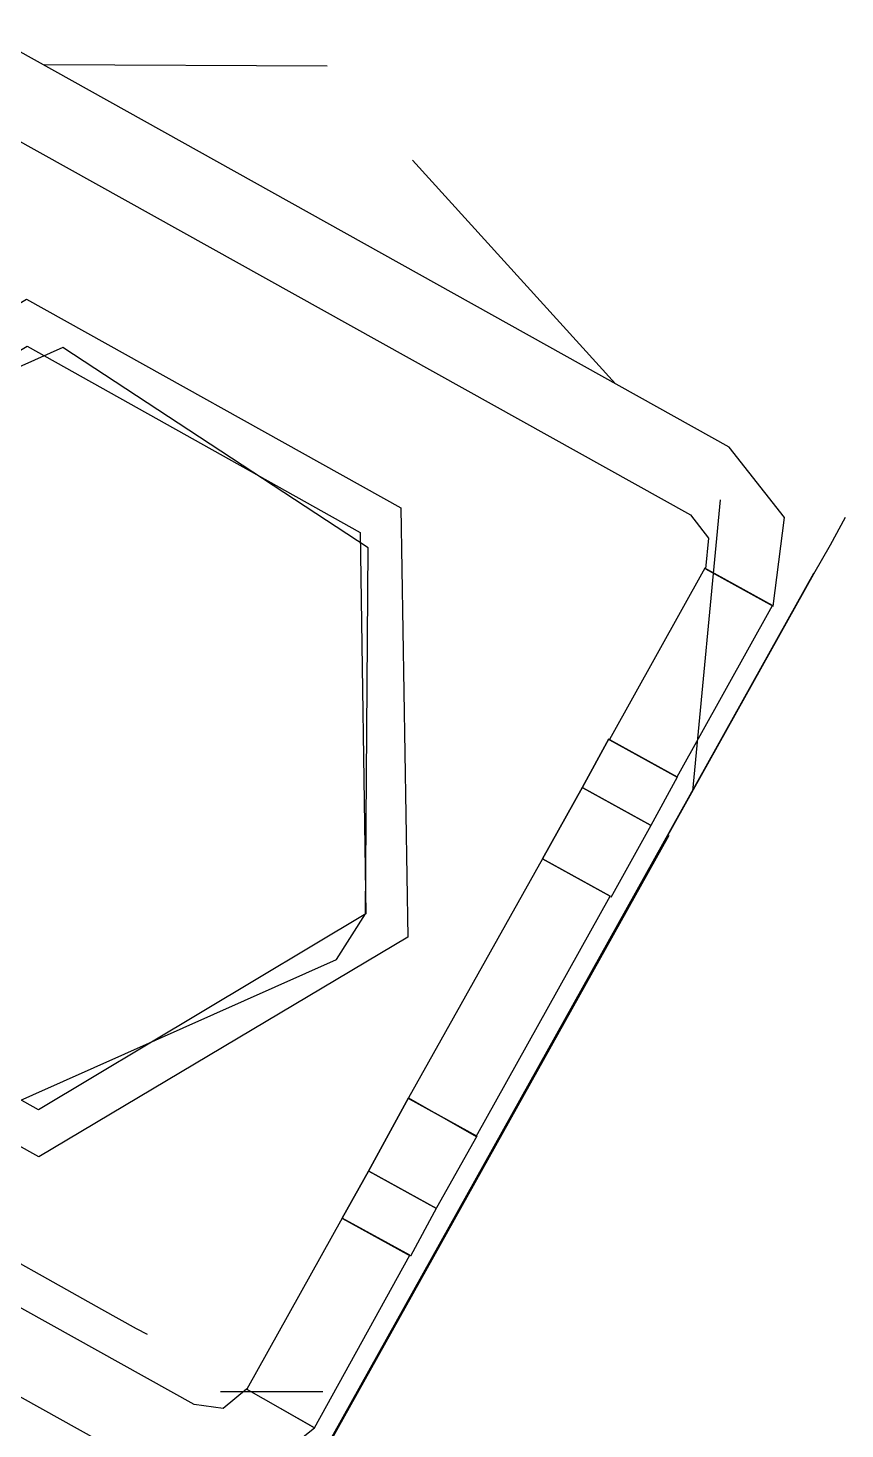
# Model space of a CAD drawing. Header units: metres. Extents: x 2.3 to 42.8, y 0.9 to 31.9.
# Drawn here: x 23.5959 to 23.60411, y 14.59616 to 14.61025 of the extents above; entities that cross this region are included whole.
import ezdxf

# ---------------------------------------------------------------- set-up
doc = ezdxf.new("R2010")
doc.units = ezdxf.units.M
doc.layers.add('PARETI_STRUTTURE', color=7, linetype='Continuous')

msp = doc.modelspace()

# ---------------------------------------------------------------- linework, layer by layer
at = {"layer": 'PARETI_STRUTTURE'}
for points in [[(23.594681, 14.610644), (23.593778, 14.610755), (23.59307, 14.610185), (23.593765, 14.609797), (23.594001, 14.609991), (23.594306, 14.609949), (23.602556, 14.605352), (23.602737, 14.605116), (23.602709, 14.60481), (23.60339, 14.604435), (23.603501, 14.605324), (23.602945, 14.606033)], [(23.599716, 14.601103), (23.596008, 14.598895), (23.592244, 14.600992), (23.592175, 14.605312), (23.595883, 14.60752), (23.599647, 14.605423)], [(23.592596, 14.605076), (23.592568, 14.601395), (23.595638, 14.599381), (23.598999, 14.600881), (23.599291, 14.60134), (23.599318, 14.60502), (23.596249, 14.607034), (23.592888, 14.605534)], [(23.599294, 14.60134), (23.596002, 14.599368), (23.592655, 14.601243), (23.592599, 14.605076), (23.595891, 14.607048), (23.599238, 14.605173)], [(23.603799, 14.604766), (23.590924, 14.581683)], [(23.602702, 14.604815), (23.601743, 14.603093), (23.602424, 14.602718), (23.603382, 14.60444)], [(23.601737, 14.603099), (23.601473, 14.602613), (23.60107, 14.601891), (23.601473, 14.602613)], [(23.601737, 14.603099), (23.601473, 14.602613), (23.60107, 14.601891), (23.601473, 14.602613)], [(23.601744, 14.603088), (23.602424, 14.602713)], [(23.601744, 14.603088), (23.602424, 14.602713)], [(23.601474, 14.602606), (23.602155, 14.602231)], [(23.601474, 14.602606), (23.602155, 14.602231)], [(23.602341, 14.602127), (23.590924, 14.581683), (23.60198, 14.601502), (23.590924, 14.581683)], [(23.602341, 14.602127), (23.590924, 14.581683), (23.60198, 14.601502), (23.590924, 14.581683)], [(23.588471, 14.601933), (23.58836, 14.60103), (23.58893, 14.600322), (23.59718, 14.595724), (23.598082, 14.595613), (23.598777, 14.596169), (23.598096, 14.596558), (23.59786, 14.596363), (23.597569, 14.596405), (23.589319, 14.601002), (23.589124, 14.601238), (23.589166, 14.601544)], [(23.60107, 14.601891), (23.599723, 14.599488), (23.600403, 14.599099), (23.601751, 14.601516)], [(23.599723, 14.599488), (23.59932, 14.598752), (23.599056, 14.59828), (23.598098, 14.596558), (23.598778, 14.596169), (23.599737, 14.597905), (23.599056, 14.59828), (23.59932, 14.598752)], [(23.599723, 14.599488), (23.59932, 14.598752), (23.599056, 14.59828), (23.59932, 14.598752)], [(23.599728, 14.599479), (23.600409, 14.599104)], [(23.599728, 14.599479), (23.600409, 14.599104)], [(23.599324, 14.598752), (23.600005, 14.598377)], [(23.599324, 14.598752), (23.600005, 14.598377)], [(23.599058, 14.598274), (23.599738, 14.597899)], [(23.599058, 14.598274), (23.599738, 14.597899)]]:
    msp.add_lwpolyline(points, close=True, dxfattribs=at)
for points in [[(23.598906, 14.609863), (23.596059, 14.609877)], [(23.601803, 14.606669), (23.599762, 14.608919)], [(23.60258, 14.602573), (23.602858, 14.605504)], [(23.510145, 14.436924), (23.510214, 14.437022), (23.510298, 14.437188), (23.510423, 14.437397), (23.510562, 14.437647), (23.5107, 14.43791), (23.510853, 14.438188), (23.510992, 14.438424), (23.511117, 14.438647), (23.5112, 14.438813), (23.511256, 14.43891), (23.511284, 14.438952), (23.511298, 14.438966), (23.511339, 14.439035), (23.511395, 14.439147), (23.511478, 14.439285), (23.511562, 14.439452), (23.511673, 14.439633), (23.603798, 14.604758), (23.603964, 14.605049), (23.604117, 14.605327)], [(23.590924, 14.581683), (23.603799, 14.604766)], [(23.590924, 14.581683), (23.603799, 14.604766)], [(23.60107, 14.601891), (23.601473, 14.602613), (23.601737, 14.603099)], [(23.60107, 14.601891), (23.601473, 14.602613), (23.601737, 14.603099)], [(23.60107, 14.601891), (23.601473, 14.602613), (23.601737, 14.603099)], [(23.60107, 14.601891), (23.601473, 14.602613), (23.601737, 14.603099)], [(23.60107, 14.601891), (23.601473, 14.602613), (23.601737, 14.603099)], [(23.60107, 14.601891), (23.601473, 14.602613), (23.601737, 14.603099)], [(23.60107, 14.601891), (23.601473, 14.602613), (23.601737, 14.603099)], [(23.60107, 14.601891), (23.601473, 14.602613), (23.601737, 14.603099)], [(23.60107, 14.601891), (23.601473, 14.602613), (23.601737, 14.603099)], [(23.60107, 14.601891), (23.601473, 14.602613), (23.601737, 14.603099)], [(23.60107, 14.601891), (23.601473, 14.602613), (23.601737, 14.603099)], [(23.60107, 14.601891), (23.601473, 14.602613), (23.601737, 14.603099)], [(23.60107, 14.601891), (23.601473, 14.602613), (23.601737, 14.603099)], [(23.60107, 14.601891), (23.601473, 14.602613), (23.601737, 14.603099)], [(23.60107, 14.601891), (23.601473, 14.602613), (23.601737, 14.603099)], [(23.60107, 14.601891), (23.601473, 14.602613), (23.601737, 14.603099)], [(23.60107, 14.601891), (23.601473, 14.602613), (23.601737, 14.603099)], [(23.60107, 14.601891), (23.601473, 14.602613), (23.601737, 14.603099)], [(23.60107, 14.601891), (23.601473, 14.602613), (23.601737, 14.603099)], [(23.60107, 14.601891), (23.601473, 14.602613), (23.601737, 14.603099)], [(23.60107, 14.601891), (23.601473, 14.602613), (23.601737, 14.603099)], [(23.60107, 14.601891), (23.601473, 14.602613), (23.601737, 14.603099)], [(23.60107, 14.601891), (23.601473, 14.602613), (23.601737, 14.603099)], [(23.60107, 14.601891), (23.601473, 14.602613), (23.601737, 14.603099)], [(23.60107, 14.601891), (23.601473, 14.602613), (23.601737, 14.603099)], [(23.60107, 14.601891), (23.601473, 14.602613), (23.601737, 14.603099)], [(23.60107, 14.601891), (23.601473, 14.602613), (23.601737, 14.603099)], [(23.60107, 14.601891), (23.601473, 14.602613), (23.601737, 14.603099)], [(23.60107, 14.601891), (23.601473, 14.602613), (23.601737, 14.603099)], [(23.60107, 14.601891), (23.601473, 14.602613), (23.601737, 14.603099)], [(23.60107, 14.601891), (23.601473, 14.602613), (23.601737, 14.603099)], [(23.60107, 14.601891), (23.601473, 14.602613), (23.601737, 14.603099)], [(23.60107, 14.601891), (23.601473, 14.602613), (23.601737, 14.603099)], [(23.60107, 14.601891), (23.601473, 14.602613), (23.601737, 14.603099)], [(23.60107, 14.601891), (23.601473, 14.602613), (23.601737, 14.603099)], [(23.60107, 14.601891), (23.601473, 14.602613), (23.601737, 14.603099)], [(23.60107, 14.601891), (23.601473, 14.602613), (23.601737, 14.603099)], [(23.60107, 14.601891), (23.601473, 14.602613), (23.601737, 14.603099)], [(23.60107, 14.601891), (23.601473, 14.602613), (23.601737, 14.603099)], [(23.60107, 14.601891), (23.601473, 14.602613), (23.601737, 14.603099)], [(23.60107, 14.601891), (23.601473, 14.602613), (23.601737, 14.603099)], [(23.60107, 14.601891), (23.601473, 14.602613), (23.601737, 14.603099)], [(23.60107, 14.601891), (23.601473, 14.602613), (23.601737, 14.603099)], [(23.60107, 14.601891), (23.601473, 14.602613), (23.601737, 14.603099)], [(23.60107, 14.601891), (23.601473, 14.602613), (23.601737, 14.603099)], [(23.60107, 14.601891), (23.601473, 14.602613), (23.601737, 14.603099)], [(23.60107, 14.601891), (23.601473, 14.602613), (23.601737, 14.603099)], [(23.60107, 14.601891), (23.601473, 14.602613), (23.601737, 14.603099)], [(23.60107, 14.601891), (23.601473, 14.602613), (23.601737, 14.603099)], [(23.60107, 14.601891), (23.601473, 14.602613), (23.601737, 14.603099)], [(23.602424, 14.602713), (23.601744, 14.603088)], [(23.602424, 14.602713), (23.601744, 14.603088)], [(23.602424, 14.602713), (23.601744, 14.603088)], [(23.602424, 14.602713), (23.601744, 14.603088)], [(23.602424, 14.602713), (23.601744, 14.603088)], [(23.602424, 14.602713), (23.601744, 14.603088)], [(23.602424, 14.602713), (23.601744, 14.603088)], [(23.602424, 14.602713), (23.601744, 14.603088)], [(23.602424, 14.602713), (23.601744, 14.603088)], [(23.602424, 14.602713), (23.601744, 14.603088)], [(23.602424, 14.602713), (23.601744, 14.603088)], [(23.602424, 14.602713), (23.601744, 14.603088)], [(23.602424, 14.602713), (23.601744, 14.603088)], [(23.602424, 14.602713), (23.601744, 14.603088)], [(23.602424, 14.602713), (23.601744, 14.603088)], [(23.602424, 14.602713), (23.601744, 14.603088)], [(23.602424, 14.602713), (23.601744, 14.603088)], [(23.602424, 14.602713), (23.601744, 14.603088)], [(23.602424, 14.602713), (23.601744, 14.603088)], [(23.602424, 14.602713), (23.601744, 14.603088)], [(23.602424, 14.602713), (23.601744, 14.603088)], [(23.602424, 14.602713), (23.601744, 14.603088)], [(23.602424, 14.602713), (23.601744, 14.603088)], [(23.602424, 14.602713), (23.601744, 14.603088)], [(23.602424, 14.602713), (23.601744, 14.603088)], [(23.602424, 14.602713), (23.601744, 14.603088)], [(23.602424, 14.602713), (23.601744, 14.603088)], [(23.602424, 14.602713), (23.601744, 14.603088)], [(23.602424, 14.602713), (23.601744, 14.603088)], [(23.602424, 14.602713), (23.601744, 14.603088)], [(23.602424, 14.602713), (23.601744, 14.603088)], [(23.602424, 14.602713), (23.601744, 14.603088)], [(23.602424, 14.602713), (23.601744, 14.603088)], [(23.602424, 14.602713), (23.601744, 14.603088)], [(23.602424, 14.602713), (23.601744, 14.603088)], [(23.602424, 14.602713), (23.601744, 14.603088)], [(23.602424, 14.602713), (23.601744, 14.603088)], [(23.602424, 14.602713), (23.601744, 14.603088)], [(23.602424, 14.602713), (23.601744, 14.603088)], [(23.602424, 14.602713), (23.601744, 14.603088)], [(23.602424, 14.602713), (23.601744, 14.603088)], [(23.602424, 14.602713), (23.601744, 14.603088)], [(23.602424, 14.602713), (23.601744, 14.603088)], [(23.602424, 14.602713), (23.601744, 14.603088)], [(23.602424, 14.602713), (23.601744, 14.603088)], [(23.602424, 14.602713), (23.601744, 14.603088)], [(23.602424, 14.602713), (23.601744, 14.603088)], [(23.602424, 14.602713), (23.601744, 14.603088)], [(23.602424, 14.602713), (23.601744, 14.603088)], [(23.602424, 14.602713), (23.601744, 14.603088)], [(23.602424, 14.602713), (23.60216, 14.602227), (23.601758, 14.601505)], [(23.602424, 14.602713), (23.60216, 14.602227), (23.601758, 14.601505)], [(23.602424, 14.602713), (23.60216, 14.602227), (23.601758, 14.601505)], [(23.602424, 14.602713), (23.60216, 14.602227), (23.601758, 14.601505)], [(23.602424, 14.602713), (23.60216, 14.602227), (23.601758, 14.601505)], [(23.602424, 14.602713), (23.60216, 14.602227), (23.601758, 14.601505)], [(23.602424, 14.602713), (23.60216, 14.602227), (23.601758, 14.601505)], [(23.602424, 14.602713), (23.60216, 14.602227), (23.601758, 14.601505)], [(23.602424, 14.602713), (23.60216, 14.602227), (23.601758, 14.601505)], [(23.602424, 14.602713), (23.60216, 14.602227), (23.601758, 14.601505)], [(23.602424, 14.602713), (23.60216, 14.602227), (23.601758, 14.601505)], [(23.602424, 14.602713), (23.60216, 14.602227), (23.601758, 14.601505)], [(23.602424, 14.602713), (23.60216, 14.602227), (23.601758, 14.601505)], [(23.602424, 14.602713), (23.60216, 14.602227), (23.601758, 14.601505)], [(23.602424, 14.602713), (23.60216, 14.602227), (23.601758, 14.601505)], [(23.602424, 14.602713), (23.60216, 14.602227), (23.601758, 14.601505)], [(23.602424, 14.602713), (23.60216, 14.602227), (23.601758, 14.601505)], [(23.602424, 14.602713), (23.60216, 14.602227), (23.601758, 14.601505)], [(23.602424, 14.602713), (23.60216, 14.602227), (23.601758, 14.601505)], [(23.602424, 14.602713), (23.60216, 14.602227), (23.601758, 14.601505)], [(23.602424, 14.602713), (23.60216, 14.602227), (23.601758, 14.601505)], [(23.602424, 14.602713), (23.60216, 14.602227), (23.601758, 14.601505)], [(23.602424, 14.602713), (23.60216, 14.602227), (23.601758, 14.601505)], [(23.602424, 14.602713), (23.60216, 14.602227), (23.601758, 14.601505)], [(23.602424, 14.602713), (23.60216, 14.602227), (23.601758, 14.601505)], [(23.602424, 14.602713), (23.60216, 14.602227), (23.601758, 14.601505)], [(23.602424, 14.602713), (23.60216, 14.602227), (23.601758, 14.601505)], [(23.602424, 14.602713), (23.60216, 14.602227), (23.601758, 14.601505)], [(23.602424, 14.602713), (23.60216, 14.602227), (23.601758, 14.601505)], [(23.602424, 14.602713), (23.60216, 14.602227), (23.601758, 14.601505)], [(23.602424, 14.602713), (23.60216, 14.602227), (23.601758, 14.601505)], [(23.602424, 14.602713), (23.60216, 14.602227), (23.601758, 14.601505)], [(23.602424, 14.602713), (23.60216, 14.602227), (23.601758, 14.601505)], [(23.602424, 14.602713), (23.60216, 14.602227), (23.601758, 14.601505)], [(23.602424, 14.602713), (23.60216, 14.602227), (23.601758, 14.601505)], [(23.602424, 14.602713), (23.60216, 14.602227), (23.601758, 14.601505)], [(23.602424, 14.602713), (23.60216, 14.602227), (23.601758, 14.601505)], [(23.602424, 14.602713), (23.60216, 14.602227), (23.601758, 14.601505)], [(23.602424, 14.602713), (23.60216, 14.602227), (23.601758, 14.601505)], [(23.602424, 14.602713), (23.60216, 14.602227), (23.601758, 14.601505)], [(23.602424, 14.602713), (23.60216, 14.602227), (23.601758, 14.601505)], [(23.602424, 14.602713), (23.60216, 14.602227), (23.601758, 14.601505)], [(23.602424, 14.602713), (23.60216, 14.602227), (23.601758, 14.601505)], [(23.602424, 14.602713), (23.60216, 14.602227), (23.601758, 14.601505)], [(23.602424, 14.602713), (23.60216, 14.602227), (23.601758, 14.601505)], [(23.602424, 14.602713), (23.60216, 14.602227), (23.601758, 14.601505)], [(23.602424, 14.602713), (23.60216, 14.602227), (23.601758, 14.601505)], [(23.602424, 14.602713), (23.60216, 14.602227), (23.601758, 14.601505)], [(23.602424, 14.602713), (23.60216, 14.602227), (23.601758, 14.601505)], [(23.602424, 14.602713), (23.60216, 14.602227), (23.601758, 14.601505)], [(23.602424, 14.602713), (23.60216, 14.602227), (23.601758, 14.601505)], [(23.602424, 14.602713), (23.60216, 14.602227), (23.601758, 14.601505)], [(23.602424, 14.602713), (23.60216, 14.602227), (23.601758, 14.601505)], [(23.602424, 14.602713), (23.60216, 14.602227), (23.601758, 14.601505)], [(23.602155, 14.602231), (23.601474, 14.602606)], [(23.602155, 14.602231), (23.601474, 14.602606)], [(23.602155, 14.602231), (23.601474, 14.602606)], [(23.602155, 14.602231), (23.601474, 14.602606)], [(23.602155, 14.602231), (23.601474, 14.602606)], [(23.602155, 14.602231), (23.601474, 14.602606)], [(23.602155, 14.602231), (23.601474, 14.602606)], [(23.602155, 14.602231), (23.601474, 14.602606)], [(23.602155, 14.602231), (23.601474, 14.602606)], [(23.602155, 14.602231), (23.601474, 14.602606)], [(23.602155, 14.602231), (23.601474, 14.602606)], [(23.602155, 14.602231), (23.601474, 14.602606)], [(23.602155, 14.602231), (23.601474, 14.602606)], [(23.602155, 14.602231), (23.601474, 14.602606)], [(23.602155, 14.602231), (23.601474, 14.602606)], [(23.602155, 14.602231), (23.601474, 14.602606)], [(23.602155, 14.602231), (23.601474, 14.602606)], [(23.602155, 14.602231), (23.601474, 14.602606)], [(23.602155, 14.602231), (23.601474, 14.602606)], [(23.602155, 14.602231), (23.601474, 14.602606)], [(23.602155, 14.602231), (23.601474, 14.602606)], [(23.602155, 14.602231), (23.601474, 14.602606)], [(23.602155, 14.602231), (23.601474, 14.602606)], [(23.602155, 14.602231), (23.601474, 14.602606)], [(23.602155, 14.602231), (23.601474, 14.602606)], [(23.602155, 14.602231), (23.601474, 14.602606)], [(23.602155, 14.602231), (23.601474, 14.602606)], [(23.602155, 14.602231), (23.601474, 14.602606)], [(23.602155, 14.602231), (23.601474, 14.602606)], [(23.602155, 14.602231), (23.601474, 14.602606)], [(23.602155, 14.602231), (23.601474, 14.602606)], [(23.602155, 14.602231), (23.601474, 14.602606)], [(23.602155, 14.602231), (23.601474, 14.602606)], [(23.602155, 14.602231), (23.601474, 14.602606)], [(23.602155, 14.602231), (23.601474, 14.602606)], [(23.602155, 14.602231), (23.601474, 14.602606)], [(23.602155, 14.602231), (23.601474, 14.602606)], [(23.602155, 14.602231), (23.601474, 14.602606)], [(23.602155, 14.602231), (23.601474, 14.602606)], [(23.602155, 14.602231), (23.601474, 14.602606)], [(23.602155, 14.602231), (23.601474, 14.602606)], [(23.602155, 14.602231), (23.601474, 14.602606)], [(23.602155, 14.602231), (23.601474, 14.602606)], [(23.602155, 14.602231), (23.601474, 14.602606)], [(23.602155, 14.602231), (23.601474, 14.602606)], [(23.602155, 14.602231), (23.601474, 14.602606)], [(23.602155, 14.602231), (23.601474, 14.602606)], [(23.602155, 14.602231), (23.601474, 14.602606)], [(23.602155, 14.602231), (23.601474, 14.602606)], [(23.602155, 14.602231), (23.601474, 14.602606)], [(23.602155, 14.602231), (23.601474, 14.602606)], [(23.602155, 14.602231), (23.601474, 14.602606)], [(23.602155, 14.602231), (23.601474, 14.602606)], [(23.602155, 14.602231), (23.601474, 14.602606)], [(23.602155, 14.602231), (23.601474, 14.602606)], [(23.602155, 14.602231), (23.601474, 14.602606)], [(23.602155, 14.602231), (23.601474, 14.602606)], [(23.602155, 14.602231), (23.601474, 14.602606)], [(23.602155, 14.602231), (23.601474, 14.602606)], [(23.602155, 14.602231), (23.601474, 14.602606)], [(23.602155, 14.602231), (23.601474, 14.602606)], [(23.602155, 14.602231), (23.601474, 14.602606)], [(23.602155, 14.602231), (23.601474, 14.602606)], [(23.602155, 14.602231), (23.601474, 14.602606)], [(23.602155, 14.602231), (23.601474, 14.602606)], [(23.602155, 14.602231), (23.601474, 14.602606)], [(23.602155, 14.602231), (23.601474, 14.602606)], [(23.602155, 14.602231), (23.601474, 14.602606)], [(23.602155, 14.602231), (23.601474, 14.602606)], [(23.602155, 14.602231), (23.601474, 14.602606)], [(23.602155, 14.602231), (23.601474, 14.602606)], [(23.602155, 14.602231), (23.601474, 14.602606)], [(23.602155, 14.602231), (23.601474, 14.602606)], [(23.602155, 14.602231), (23.601474, 14.602606)], [(23.602155, 14.602231), (23.601474, 14.602606)], [(23.602155, 14.602231), (23.601474, 14.602606)], [(23.602155, 14.602231), (23.601474, 14.602606)], [(23.602155, 14.602231), (23.601474, 14.602606)], [(23.602155, 14.602231), (23.601474, 14.602606)], [(23.602155, 14.602231), (23.601474, 14.602606)], [(23.602155, 14.602231), (23.601474, 14.602606)], [(23.602155, 14.602231), (23.601474, 14.602606)], [(23.602155, 14.602231), (23.601474, 14.602606)], [(23.602155, 14.602231), (23.601474, 14.602606)], [(23.602155, 14.602231), (23.601474, 14.602606)], [(23.602155, 14.602231), (23.601474, 14.602606)], [(23.602155, 14.602231), (23.601474, 14.602606)], [(23.602155, 14.602231), (23.601474, 14.602606)], [(23.602155, 14.602231), (23.601474, 14.602606)], [(23.602155, 14.602231), (23.601474, 14.602606)], [(23.602155, 14.602231), (23.601474, 14.602606)], [(23.602155, 14.602231), (23.601474, 14.602606)], [(23.602155, 14.602231), (23.601474, 14.602606)], [(23.602155, 14.602231), (23.601474, 14.602606)], [(23.602155, 14.602231), (23.601474, 14.602606)], [(23.602155, 14.602231), (23.601474, 14.602606)], [(23.602155, 14.602231), (23.601474, 14.602606)], [(23.602155, 14.602231), (23.601474, 14.602606)], [(23.602155, 14.602231), (23.601474, 14.602606)], [(23.602155, 14.602231), (23.601474, 14.602606)], [(23.602155, 14.602231), (23.601474, 14.602606)], [(23.602155, 14.602231), (23.601474, 14.602606)], [(23.602155, 14.602231), (23.601474, 14.602606)], [(23.602155, 14.602231), (23.601474, 14.602606)], [(23.590924, 14.581683), (23.602341, 14.602127)], [(23.60107, 14.601891), (23.601751, 14.601516)], [(23.60107, 14.601891), (23.601751, 14.601516)], [(23.60107, 14.601891), (23.601751, 14.601516)], [(23.60107, 14.601891), (23.601751, 14.601516)], [(23.60107, 14.601891), (23.601751, 14.601516)], [(23.60107, 14.601891), (23.601751, 14.601516)], [(23.60107, 14.601891), (23.601751, 14.601516)], [(23.60107, 14.601891), (23.601751, 14.601516)], [(23.60107, 14.601891), (23.601751, 14.601516)], [(23.60107, 14.601891), (23.601751, 14.601516)], [(23.60107, 14.601891), (23.601751, 14.601516)], [(23.60107, 14.601891), (23.601751, 14.601516)], [(23.60107, 14.601891), (23.601751, 14.601516)], [(23.60107, 14.601891), (23.601751, 14.601516)], [(23.60107, 14.601891), (23.601751, 14.601516)], [(23.60107, 14.601891), (23.601751, 14.601516)], [(23.60107, 14.601891), (23.601751, 14.601516)], [(23.60107, 14.601891), (23.601751, 14.601516)], [(23.60107, 14.601891), (23.601751, 14.601516)], [(23.60107, 14.601891), (23.601751, 14.601516)], [(23.60107, 14.601891), (23.601751, 14.601516)], [(23.60107, 14.601891), (23.601751, 14.601516)], [(23.60107, 14.601891), (23.601751, 14.601516)], [(23.60107, 14.601891), (23.601751, 14.601516)], [(23.60107, 14.601891), (23.601751, 14.601516)], [(23.60107, 14.601891), (23.601751, 14.601516)], [(23.60107, 14.601891), (23.601751, 14.601516)], [(23.60107, 14.601891), (23.601751, 14.601516)], [(23.60107, 14.601891), (23.601751, 14.601516)], [(23.60107, 14.601891), (23.601751, 14.601516)], [(23.60107, 14.601891), (23.601751, 14.601516)], [(23.60107, 14.601891), (23.601751, 14.601516)], [(23.60107, 14.601891), (23.601751, 14.601516)], [(23.60107, 14.601891), (23.601751, 14.601516)], [(23.60107, 14.601891), (23.601751, 14.601516)], [(23.60107, 14.601891), (23.601751, 14.601516)], [(23.60107, 14.601891), (23.601751, 14.601516)], [(23.60107, 14.601891), (23.601751, 14.601516)], [(23.60107, 14.601891), (23.601751, 14.601516)], [(23.60107, 14.601891), (23.601751, 14.601516)], [(23.60107, 14.601891), (23.601751, 14.601516)], [(23.60107, 14.601891), (23.601751, 14.601516)], [(23.60107, 14.601891), (23.601751, 14.601516)], [(23.60107, 14.601891), (23.601751, 14.601516)], [(23.60107, 14.601891), (23.601751, 14.601516)], [(23.60107, 14.601891), (23.601751, 14.601516)], [(23.60107, 14.601891), (23.601751, 14.601516)], [(23.60107, 14.601891), (23.601751, 14.601516)], [(23.60107, 14.601891), (23.601751, 14.601516)], [(23.60107, 14.601891), (23.601751, 14.601516)], [(23.60107, 14.601891), (23.601751, 14.601516)], [(23.60107, 14.601891), (23.601751, 14.601516)], [(23.60107, 14.601891), (23.601751, 14.601516)], [(23.60107, 14.601891), (23.601751, 14.601516)], [(23.590924, 14.581683), (23.60198, 14.601502)], [(23.59022, 14.600947), (23.590331, 14.600877), (23.590678, 14.600683), (23.591234, 14.600391), (23.591942, 14.599988), (23.592776, 14.59953), (23.593665, 14.59903), (23.594553, 14.59853), (23.595373, 14.598072), (23.596095, 14.597669), (23.596637, 14.597363), (23.596984, 14.597169), (23.597095, 14.597113)], [(23.599056, 14.59828), (23.59932, 14.598752), (23.599723, 14.599488)], [(23.599056, 14.59828), (23.59932, 14.598752), (23.599723, 14.599488)], [(23.599056, 14.59828), (23.59932, 14.598752), (23.599723, 14.599488)], [(23.599056, 14.59828), (23.59932, 14.598752), (23.599723, 14.599488)], [(23.599056, 14.59828), (23.59932, 14.598752), (23.599723, 14.599488)], [(23.599056, 14.59828), (23.59932, 14.598752), (23.599723, 14.599488)], [(23.599056, 14.59828), (23.59932, 14.598752), (23.599723, 14.599488)], [(23.599056, 14.59828), (23.59932, 14.598752), (23.599723, 14.599488)], [(23.599056, 14.59828), (23.59932, 14.598752), (23.599723, 14.599488)], [(23.599056, 14.59828), (23.59932, 14.598752), (23.599723, 14.599488)], [(23.599056, 14.59828), (23.59932, 14.598752), (23.599723, 14.599488)], [(23.599056, 14.59828), (23.59932, 14.598752), (23.599723, 14.599488)], [(23.599056, 14.59828), (23.59932, 14.598752), (23.599723, 14.599488)], [(23.599056, 14.59828), (23.59932, 14.598752), (23.599723, 14.599488)], [(23.599056, 14.59828), (23.59932, 14.598752), (23.599723, 14.599488)], [(23.599056, 14.59828), (23.59932, 14.598752), (23.599723, 14.599488)], [(23.599056, 14.59828), (23.59932, 14.598752), (23.599723, 14.599488)], [(23.599056, 14.59828), (23.59932, 14.598752), (23.599723, 14.599488)], [(23.599056, 14.59828), (23.59932, 14.598752), (23.599723, 14.599488)], [(23.599056, 14.59828), (23.59932, 14.598752), (23.599723, 14.599488)], [(23.599056, 14.59828), (23.59932, 14.598752), (23.599723, 14.599488)], [(23.599056, 14.59828), (23.59932, 14.598752), (23.599723, 14.599488)], [(23.599056, 14.59828), (23.59932, 14.598752), (23.599723, 14.599488)], [(23.599056, 14.59828), (23.59932, 14.598752), (23.599723, 14.599488)], [(23.599056, 14.59828), (23.59932, 14.598752), (23.599723, 14.599488)], [(23.599056, 14.59828), (23.59932, 14.598752), (23.599723, 14.599488)], [(23.599056, 14.59828), (23.59932, 14.598752), (23.599723, 14.599488)], [(23.599056, 14.59828), (23.59932, 14.598752), (23.599723, 14.599488)], [(23.599056, 14.59828), (23.59932, 14.598752), (23.599723, 14.599488)], [(23.599056, 14.59828), (23.59932, 14.598752), (23.599723, 14.599488)], [(23.599056, 14.59828), (23.59932, 14.598752), (23.599723, 14.599488)], [(23.599056, 14.59828), (23.59932, 14.598752), (23.599723, 14.599488)], [(23.599056, 14.59828), (23.59932, 14.598752), (23.599723, 14.599488)], [(23.599056, 14.59828), (23.59932, 14.598752), (23.599723, 14.599488)], [(23.599056, 14.59828), (23.59932, 14.598752), (23.599723, 14.599488)], [(23.599056, 14.59828), (23.59932, 14.598752), (23.599723, 14.599488)], [(23.599056, 14.59828), (23.59932, 14.598752), (23.599723, 14.599488)], [(23.599056, 14.59828), (23.59932, 14.598752), (23.599723, 14.599488)], [(23.599056, 14.59828), (23.59932, 14.598752), (23.599723, 14.599488)], [(23.599056, 14.59828), (23.59932, 14.598752), (23.599723, 14.599488)], [(23.599056, 14.59828), (23.59932, 14.598752), (23.599723, 14.599488)], [(23.599056, 14.59828), (23.59932, 14.598752), (23.599723, 14.599488)], [(23.599056, 14.59828), (23.59932, 14.598752), (23.599723, 14.599488)], [(23.599056, 14.59828), (23.59932, 14.598752), (23.599723, 14.599488)], [(23.599056, 14.59828), (23.59932, 14.598752), (23.599723, 14.599488)], [(23.599056, 14.59828), (23.59932, 14.598752), (23.599723, 14.599488)], [(23.599056, 14.59828), (23.59932, 14.598752), (23.599723, 14.599488)], [(23.599056, 14.59828), (23.59932, 14.598752), (23.599723, 14.599488)], [(23.599056, 14.59828), (23.59932, 14.598752), (23.599723, 14.599488)], [(23.599056, 14.59828), (23.59932, 14.598752), (23.599723, 14.599488)], [(23.600409, 14.599104), (23.599728, 14.599479)], [(23.600409, 14.599104), (23.599728, 14.599479)], [(23.600409, 14.599104), (23.599728, 14.599479)], [(23.600409, 14.599104), (23.599728, 14.599479)], [(23.600409, 14.599104), (23.599728, 14.599479)], [(23.600409, 14.599104), (23.599728, 14.599479)], [(23.600409, 14.599104), (23.599728, 14.599479)], [(23.600409, 14.599104), (23.599728, 14.599479)], [(23.600409, 14.599104), (23.599728, 14.599479)], [(23.600409, 14.599104), (23.599728, 14.599479)], [(23.600409, 14.599104), (23.599728, 14.599479)], [(23.600409, 14.599104), (23.599728, 14.599479)], [(23.600409, 14.599104), (23.599728, 14.599479)], [(23.600409, 14.599104), (23.599728, 14.599479)], [(23.600409, 14.599104), (23.599728, 14.599479)], [(23.600409, 14.599104), (23.599728, 14.599479)], [(23.600409, 14.599104), (23.599728, 14.599479)], [(23.600409, 14.599104), (23.599728, 14.599479)], [(23.600409, 14.599104), (23.599728, 14.599479)], [(23.600409, 14.599104), (23.599728, 14.599479)], [(23.600409, 14.599104), (23.599728, 14.599479)], [(23.600409, 14.599104), (23.599728, 14.599479)], [(23.600409, 14.599104), (23.599728, 14.599479)], [(23.600409, 14.599104), (23.599728, 14.599479)], [(23.600409, 14.599104), (23.599728, 14.599479)], [(23.600409, 14.599104), (23.599728, 14.599479)], [(23.600409, 14.599104), (23.599728, 14.599479)], [(23.600409, 14.599104), (23.599728, 14.599479)], [(23.600409, 14.599104), (23.599728, 14.599479)], [(23.600409, 14.599104), (23.599728, 14.599479)], [(23.600409, 14.599104), (23.599728, 14.599479)], [(23.600409, 14.599104), (23.599728, 14.599479)], [(23.600409, 14.599104), (23.599728, 14.599479)], [(23.600409, 14.599104), (23.599728, 14.599479)], [(23.600409, 14.599104), (23.599728, 14.599479)], [(23.600409, 14.599104), (23.599728, 14.599479)], [(23.600409, 14.599104), (23.599728, 14.599479)], [(23.600409, 14.599104), (23.599728, 14.599479)], [(23.600409, 14.599104), (23.599728, 14.599479)], [(23.600409, 14.599104), (23.599728, 14.599479)], [(23.600409, 14.599104), (23.599728, 14.599479)], [(23.600409, 14.599104), (23.599728, 14.599479)], [(23.600409, 14.599104), (23.599728, 14.599479)], [(23.600409, 14.599104), (23.599728, 14.599479)], [(23.600409, 14.599104), (23.599728, 14.599479)], [(23.600409, 14.599104), (23.599728, 14.599479)], [(23.600409, 14.599104), (23.599728, 14.599479)], [(23.600409, 14.599104), (23.599728, 14.599479)], [(23.600409, 14.599104), (23.599728, 14.599479)], [(23.600409, 14.599104), (23.599728, 14.599479)], [(23.600409, 14.599104), (23.600006, 14.598381), (23.599742, 14.597895)], [(23.600409, 14.599104), (23.600006, 14.598381), (23.599742, 14.597895)], [(23.600409, 14.599104), (23.600006, 14.598381), (23.599742, 14.597895)], [(23.600409, 14.599104), (23.600006, 14.598381), (23.599742, 14.597895)], [(23.600409, 14.599104), (23.600006, 14.598381), (23.599742, 14.597895)], [(23.600409, 14.599104), (23.600006, 14.598381), (23.599742, 14.597895)], [(23.600409, 14.599104), (23.600006, 14.598381), (23.599742, 14.597895)], [(23.600409, 14.599104), (23.600006, 14.598381), (23.599742, 14.597895)], [(23.600409, 14.599104), (23.600006, 14.598381), (23.599742, 14.597895)], [(23.600409, 14.599104), (23.600006, 14.598381), (23.599742, 14.597895)], [(23.600409, 14.599104), (23.600006, 14.598381), (23.599742, 14.597895)], [(23.600409, 14.599104), (23.600006, 14.598381), (23.599742, 14.597895)], [(23.600409, 14.599104), (23.600006, 14.598381), (23.599742, 14.597895)], [(23.600409, 14.599104), (23.600006, 14.598381), (23.599742, 14.597895)], [(23.600409, 14.599104), (23.600006, 14.598381), (23.599742, 14.597895)], [(23.600409, 14.599104), (23.600006, 14.598381), (23.599742, 14.597895)], [(23.600409, 14.599104), (23.600006, 14.598381), (23.599742, 14.597895)], [(23.600409, 14.599104), (23.600006, 14.598381), (23.599742, 14.597895)], [(23.600409, 14.599104), (23.600006, 14.598381), (23.599742, 14.597895)], [(23.600409, 14.599104), (23.600006, 14.598381), (23.599742, 14.597895)], [(23.600409, 14.599104), (23.600006, 14.598381), (23.599742, 14.597895)], [(23.600409, 14.599104), (23.600006, 14.598381), (23.599742, 14.597895)], [(23.600409, 14.599104), (23.600006, 14.598381), (23.599742, 14.597895)], [(23.600409, 14.599104), (23.600006, 14.598381), (23.599742, 14.597895)], [(23.600409, 14.599104), (23.600006, 14.598381), (23.599742, 14.597895)], [(23.600409, 14.599104), (23.600006, 14.598381), (23.599742, 14.597895)], [(23.600409, 14.599104), (23.600006, 14.598381), (23.599742, 14.597895)], [(23.600409, 14.599104), (23.600006, 14.598381), (23.599742, 14.597895)], [(23.600409, 14.599104), (23.600006, 14.598381), (23.599742, 14.597895)], [(23.600409, 14.599104), (23.600006, 14.598381), (23.599742, 14.597895)], [(23.600409, 14.599104), (23.600006, 14.598381), (23.599742, 14.597895)], [(23.600409, 14.599104), (23.600006, 14.598381), (23.599742, 14.597895)], [(23.600409, 14.599104), (23.600006, 14.598381), (23.599742, 14.597895)], [(23.600409, 14.599104), (23.600006, 14.598381), (23.599742, 14.597895)], [(23.600409, 14.599104), (23.600006, 14.598381), (23.599742, 14.597895)], [(23.600409, 14.599104), (23.600006, 14.598381), (23.599742, 14.597895)], [(23.600409, 14.599104), (23.600006, 14.598381), (23.599742, 14.597895)], [(23.600409, 14.599104), (23.600006, 14.598381), (23.599742, 14.597895)], [(23.600409, 14.599104), (23.600006, 14.598381), (23.599742, 14.597895)], [(23.600409, 14.599104), (23.600006, 14.598381), (23.599742, 14.597895)], [(23.600409, 14.599104), (23.600006, 14.598381), (23.599742, 14.597895)], [(23.600409, 14.599104), (23.600006, 14.598381), (23.599742, 14.597895)], [(23.600409, 14.599104), (23.600006, 14.598381), (23.599742, 14.597895)], [(23.600409, 14.599104), (23.600006, 14.598381), (23.599742, 14.597895)], [(23.600409, 14.599104), (23.600006, 14.598381), (23.599742, 14.597895)], [(23.600409, 14.599104), (23.600006, 14.598381), (23.599742, 14.597895)], [(23.600409, 14.599104), (23.600006, 14.598381), (23.599742, 14.597895)], [(23.600409, 14.599104), (23.600006, 14.598381), (23.599742, 14.597895)], [(23.600409, 14.599104), (23.600006, 14.598381), (23.599742, 14.597895)], [(23.600409, 14.599104), (23.600006, 14.598381), (23.599742, 14.597895)], [(23.600409, 14.599104), (23.600006, 14.598381), (23.599742, 14.597895)], [(23.600409, 14.599104), (23.600006, 14.598381), (23.599742, 14.597895)], [(23.600409, 14.599104), (23.600006, 14.598381), (23.599742, 14.597895)], [(23.600409, 14.599104), (23.600006, 14.598381), (23.599742, 14.597895)], [(23.600005, 14.598377), (23.599324, 14.598752)], [(23.600005, 14.598377), (23.599324, 14.598752)], [(23.600005, 14.598377), (23.599324, 14.598752)], [(23.600005, 14.598377), (23.599324, 14.598752)], [(23.600005, 14.598377), (23.599324, 14.598752)], [(23.600005, 14.598377), (23.599324, 14.598752)], [(23.600005, 14.598377), (23.599324, 14.598752)], [(23.600005, 14.598377), (23.599324, 14.598752)], [(23.600005, 14.598377), (23.599324, 14.598752)], [(23.600005, 14.598377), (23.599324, 14.598752)], [(23.600005, 14.598377), (23.599324, 14.598752)], [(23.600005, 14.598377), (23.599324, 14.598752)], [(23.600005, 14.598377), (23.599324, 14.598752)], [(23.600005, 14.598377), (23.599324, 14.598752)], [(23.600005, 14.598377), (23.599324, 14.598752)], [(23.600005, 14.598377), (23.599324, 14.598752)], [(23.600005, 14.598377), (23.599324, 14.598752)], [(23.600005, 14.598377), (23.599324, 14.598752)], [(23.600005, 14.598377), (23.599324, 14.598752)], [(23.600005, 14.598377), (23.599324, 14.598752)], [(23.600005, 14.598377), (23.599324, 14.598752)], [(23.600005, 14.598377), (23.599324, 14.598752)], [(23.600005, 14.598377), (23.599324, 14.598752)], [(23.600005, 14.598377), (23.599324, 14.598752)], [(23.600005, 14.598377), (23.599324, 14.598752)], [(23.600005, 14.598377), (23.599324, 14.598752)], [(23.600005, 14.598377), (23.599324, 14.598752)], [(23.600005, 14.598377), (23.599324, 14.598752)], [(23.600005, 14.598377), (23.599324, 14.598752)], [(23.600005, 14.598377), (23.599324, 14.598752)], [(23.600005, 14.598377), (23.599324, 14.598752)], [(23.600005, 14.598377), (23.599324, 14.598752)], [(23.600005, 14.598377), (23.599324, 14.598752)], [(23.600005, 14.598377), (23.599324, 14.598752)], [(23.600005, 14.598377), (23.599324, 14.598752)], [(23.600005, 14.598377), (23.599324, 14.598752)], [(23.600005, 14.598377), (23.599324, 14.598752)], [(23.600005, 14.598377), (23.599324, 14.598752)], [(23.600005, 14.598377), (23.599324, 14.598752)], [(23.600005, 14.598377), (23.599324, 14.598752)], [(23.600005, 14.598377), (23.599324, 14.598752)], [(23.600005, 14.598377), (23.599324, 14.598752)], [(23.600005, 14.598377), (23.599324, 14.598752)], [(23.600005, 14.598377), (23.599324, 14.598752)], [(23.600005, 14.598377), (23.599324, 14.598752)], [(23.600005, 14.598377), (23.599324, 14.598752)], [(23.600005, 14.598377), (23.599324, 14.598752)], [(23.600005, 14.598377), (23.599324, 14.598752)], [(23.600005, 14.598377), (23.599324, 14.598752)], [(23.600005, 14.598377), (23.599324, 14.598752)], [(23.600005, 14.598377), (23.599324, 14.598752)], [(23.600005, 14.598377), (23.599324, 14.598752)], [(23.600005, 14.598377), (23.599324, 14.598752)], [(23.600005, 14.598377), (23.599324, 14.598752)], [(23.600005, 14.598377), (23.599324, 14.598752)], [(23.600005, 14.598377), (23.599324, 14.598752)], [(23.600005, 14.598377), (23.599324, 14.598752)], [(23.600005, 14.598377), (23.599324, 14.598752)], [(23.600005, 14.598377), (23.599324, 14.598752)], [(23.600005, 14.598377), (23.599324, 14.598752)], [(23.600005, 14.598377), (23.599324, 14.598752)], [(23.600005, 14.598377), (23.599324, 14.598752)], [(23.600005, 14.598377), (23.599324, 14.598752)], [(23.600005, 14.598377), (23.599324, 14.598752)], [(23.600005, 14.598377), (23.599324, 14.598752)], [(23.600005, 14.598377), (23.599324, 14.598752)], [(23.600005, 14.598377), (23.599324, 14.598752)], [(23.600005, 14.598377), (23.599324, 14.598752)], [(23.600005, 14.598377), (23.599324, 14.598752)], [(23.600005, 14.598377), (23.599324, 14.598752)], [(23.600005, 14.598377), (23.599324, 14.598752)], [(23.600005, 14.598377), (23.599324, 14.598752)], [(23.600005, 14.598377), (23.599324, 14.598752)], [(23.600005, 14.598377), (23.599324, 14.598752)], [(23.600005, 14.598377), (23.599324, 14.598752)], [(23.600005, 14.598377), (23.599324, 14.598752)], [(23.600005, 14.598377), (23.599324, 14.598752)], [(23.600005, 14.598377), (23.599324, 14.598752)], [(23.600005, 14.598377), (23.599324, 14.598752)], [(23.600005, 14.598377), (23.599324, 14.598752)], [(23.600005, 14.598377), (23.599324, 14.598752)], [(23.600005, 14.598377), (23.599324, 14.598752)], [(23.600005, 14.598377), (23.599324, 14.598752)], [(23.600005, 14.598377), (23.599324, 14.598752)], [(23.600005, 14.598377), (23.599324, 14.598752)], [(23.600005, 14.598377), (23.599324, 14.598752)], [(23.600005, 14.598377), (23.599324, 14.598752)], [(23.600005, 14.598377), (23.599324, 14.598752)], [(23.600005, 14.598377), (23.599324, 14.598752)], [(23.600005, 14.598377), (23.599324, 14.598752)], [(23.600005, 14.598377), (23.599324, 14.598752)], [(23.600005, 14.598377), (23.599324, 14.598752)], [(23.600005, 14.598377), (23.599324, 14.598752)], [(23.600005, 14.598377), (23.599324, 14.598752)], [(23.600005, 14.598377), (23.599324, 14.598752)], [(23.600005, 14.598377), (23.599324, 14.598752)], [(23.600005, 14.598377), (23.599324, 14.598752)], [(23.600005, 14.598377), (23.599324, 14.598752)], [(23.600005, 14.598377), (23.599324, 14.598752)], [(23.600005, 14.598377), (23.599324, 14.598752)], [(23.600005, 14.598377), (23.599324, 14.598752)], [(23.600005, 14.598377), (23.599324, 14.598752)], [(23.600005, 14.598377), (23.599324, 14.598752)], [(23.600005, 14.598377), (23.599324, 14.598752)], [(23.599738, 14.597899), (23.599058, 14.598274)], [(23.599738, 14.597899), (23.599058, 14.598274)], [(23.599738, 14.597899), (23.599058, 14.598274)], [(23.599738, 14.597899), (23.599058, 14.598274)], [(23.599738, 14.597899), (23.599058, 14.598274)], [(23.599738, 14.597899), (23.599058, 14.598274)], [(23.599738, 14.597899), (23.599058, 14.598274)], [(23.599738, 14.597899), (23.599058, 14.598274)], [(23.599738, 14.597899), (23.599058, 14.598274)], [(23.599738, 14.597899), (23.599058, 14.598274)], [(23.599738, 14.597899), (23.599058, 14.598274)], [(23.599738, 14.597899), (23.599058, 14.598274)], [(23.599738, 14.597899), (23.599058, 14.598274)], [(23.599738, 14.597899), (23.599058, 14.598274)], [(23.599738, 14.597899), (23.599058, 14.598274)], [(23.599738, 14.597899), (23.599058, 14.598274)], [(23.599738, 14.597899), (23.599058, 14.598274)], [(23.599738, 14.597899), (23.599058, 14.598274)], [(23.599738, 14.597899), (23.599058, 14.598274)], [(23.599738, 14.597899), (23.599058, 14.598274)], [(23.599738, 14.597899), (23.599058, 14.598274)], [(23.599738, 14.597899), (23.599058, 14.598274)], [(23.599738, 14.597899), (23.599058, 14.598274)], [(23.599738, 14.597899), (23.599058, 14.598274)], [(23.599738, 14.597899), (23.599058, 14.598274)], [(23.599738, 14.597899), (23.599058, 14.598274)], [(23.599738, 14.597899), (23.599058, 14.598274)], [(23.599738, 14.597899), (23.599058, 14.598274)], [(23.599738, 14.597899), (23.599058, 14.598274)], [(23.599738, 14.597899), (23.599058, 14.598274)], [(23.599738, 14.597899), (23.599058, 14.598274)], [(23.599738, 14.597899), (23.599058, 14.598274)], [(23.599738, 14.597899), (23.599058, 14.598274)], [(23.599738, 14.597899), (23.599058, 14.598274)], [(23.599738, 14.597899), (23.599058, 14.598274)], [(23.599738, 14.597899), (23.599058, 14.598274)], [(23.599738, 14.597899), (23.599058, 14.598274)], [(23.599738, 14.597899), (23.599058, 14.598274)], [(23.599738, 14.597899), (23.599058, 14.598274)], [(23.599738, 14.597899), (23.599058, 14.598274)], [(23.599738, 14.597899), (23.599058, 14.598274)], [(23.599738, 14.597899), (23.599058, 14.598274)], [(23.599738, 14.597899), (23.599058, 14.598274)], [(23.599738, 14.597899), (23.599058, 14.598274)], [(23.599738, 14.597899), (23.599058, 14.598274)], [(23.599738, 14.597899), (23.599058, 14.598274)], [(23.599738, 14.597899), (23.599058, 14.598274)], [(23.599738, 14.597899), (23.599058, 14.598274)], [(23.599738, 14.597899), (23.599058, 14.598274)], [(23.599738, 14.597899), (23.599058, 14.598274)], [(23.597834, 14.596536), (23.598862, 14.596536)]]:
    msp.add_lwpolyline(points, dxfattribs=at)

doc.saveas('drawing.dxf')
